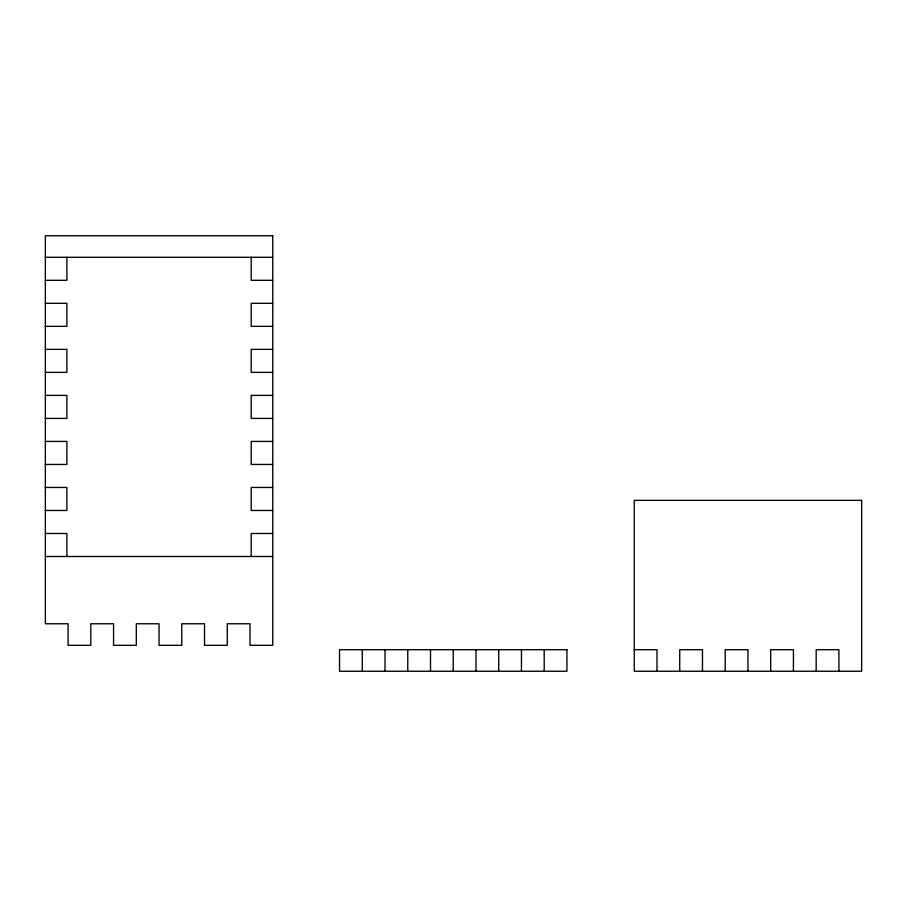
<?xml version="1.0" encoding="UTF-8"?>
<svg xmlns="http://www.w3.org/2000/svg" width="907" height="907" viewBox="0 0 907 907"><rect width="100%" height="100%" fill="white"/><g stroke="black" fill="none" stroke-linecap="round" stroke-linejoin="round"><path stroke-width="1.36" d="M45.35 257.293L272.746 257.293M45.35 280.308L66.891 280.308L66.891 257.293M272.746 280.308L251.205 280.308L251.205 257.293M45.35 303.323L66.891 303.323L66.891 326.339L45.35 326.339M272.746 303.323L251.205 303.323L251.205 326.339L272.746 326.339M45.35 349.354L66.891 349.354L66.891 372.369L45.35 372.369M272.746 349.354L251.205 349.354L251.205 372.369L272.746 372.369M45.35 395.395L66.891 395.395L66.891 418.41L45.35 418.41M272.746 395.395L251.205 395.395L251.205 418.41L272.746 418.41M45.35 441.426L66.891 441.426L66.891 464.441L45.35 464.441M272.746 441.426L251.205 441.426L251.205 464.441L272.746 464.441M45.35 487.456L66.891 487.456L66.891 510.471L45.35 510.471M272.746 487.456L251.205 487.456L251.205 510.471L272.746 510.471M45.35 533.486L66.891 533.486L66.891 556.501M272.746 533.486L251.205 533.486L251.205 556.501M45.35 556.501L272.746 556.501M634.254 649.707L656.997 649.707L656.997 671.248M838.907 671.248L838.907 649.707L816.175 649.707L816.175 671.248M793.432 671.248L793.432 649.707L770.689 649.707L770.689 671.248M747.946 671.248L747.946 649.707L725.215 649.707L725.215 671.248M702.471 671.248L702.471 649.707L679.728 649.707L679.728 671.248M544.2 649.707L544.2 671.248M521.457 649.707L521.457 671.248M498.725 649.707L498.725 671.248M475.982 649.707L475.982 671.248M453.239 649.707L453.239 671.248M430.508 649.707L430.508 671.248M407.765 649.707L407.765 671.248M385.022 649.707L385.022 671.248M362.29 649.707L362.29 671.248M272.746 235.752L45.35 235.752L45.35 623.767L68.093 623.767L68.093 645.308L90.825 645.308L90.825 623.767L113.568 623.767L113.568 645.308L136.311 645.308L136.311 623.767L159.054 623.767L159.054 645.308L181.785 645.308L181.785 623.767L204.529 623.767L204.529 645.308L227.272 645.308L227.272 623.767L250.003 623.767L250.003 645.308L272.746 645.308L272.746 235.752M861.65 500.347L634.254 500.347L634.254 671.248L861.65 671.248L861.65 500.347M566.943 649.707L339.547 649.707L339.547 671.248L566.943 671.248L566.943 649.707"/></g></svg>
